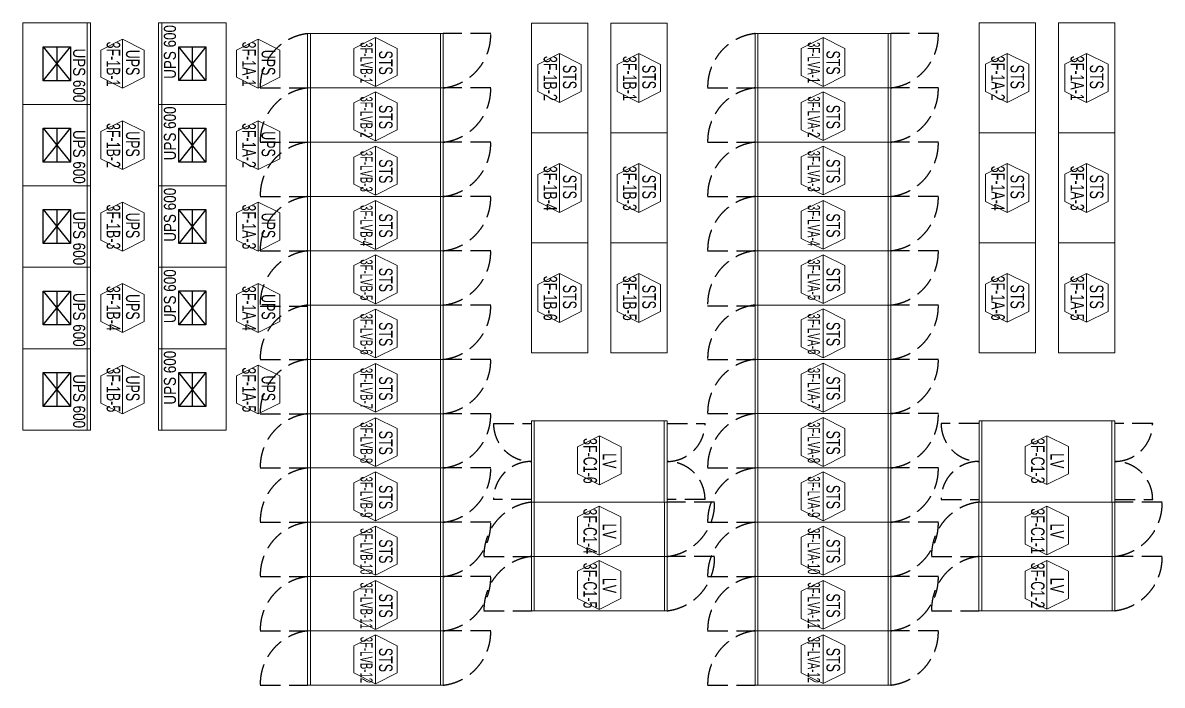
# Model space of a CAD drawing. Header units: millimetres. Extents: x 0 to 504600, y -356400 to 891000.
# Drawn here: x 117404 to 134205, y 469867 to 479627 of the extents above; entities that cross this region are included whole.
import ezdxf
from ezdxf.enums import TextEntityAlignment as Align

# ---------------------------------------------------------------- set-up
doc = ezdxf.new("R2010")
doc.units = ezdxf.units.MM
doc.header["$LTSCALE"] = 150
doc.linetypes.add('LH2', pattern=[2.85, 2, -0.85])
doc.layers.add('-----31 Base Plan Equipment', color=5, linetype='Continuous', lineweight=0)
doc.layers.add('NOPLOT', color=191, linetype='Continuous', plot=False)
doc.styles.add('ELEC', font='')
doc.styles.get('ELEC').set_extended_font_data('Dotum')

# ---------------------------------------------------------------- blocks, each defined once
blk = doc.blocks.new('UPS 600kV')
blk.add_line((800, 850), (-402, 850))
blk.add_lwpolyline([(798, -100), (-402, -100), (-402, 900), (798, 900)], close=True)
at = {"layer": 'NOPLOT'}
for p, q in [((-52, 199), (448, 601)), ((448, 199), (-52, 601)), ((-52, 400), (448, 400))]:
    blk.add_line(p, q, dxfattribs=at)
blk.add_lwpolyline([(448, 601), (448, 199), (-52, 199), (-52, 601)], close=True, dxfattribs=at)
at = {"layer": 'NOPLOT', "style": 'ELEC', "width": 0.85}
blk.add_text('UPS 600', height=178.2, dxfattribs=at).set_placement((-26, 731), align=Align.MIDDLE_LEFT)
blk = doc.blocks.new('STS-R')
blk.add_lwpolyline([(886994, -128588), (888614, -128588), (888614, -129418), (886994, -129418), (886994, -128588)])

msp = doc.modelspace()

# ---------------------------------------------------------------- linework, layer by layer
at = {"layer": '-----31 Base Plan Equipment'}
for p, q in [((121646, 478667, 0), (121646, 479467, 0)), ((123564, 478667, 0), (123564, 479467, 0)), ((128244, 478668, 0), (128244, 479468, 0)), ((130164, 478668, 0), (130164, 479468, 0)), ((121646, 477867, 0), (121646, 478667, 0)), ((123564, 477867, 0), (123564, 478667, 0)), ((128244, 477868, 0), (128244, 478668, 0)), ((130164, 477868, 0), (130164, 478668, 0)), ((121646, 477067, 0), (121646, 477867, 0)), ((123564, 477067, 0), (123564, 477867, 0)), ((128244, 477068, 0), (128244, 477868, 0)), ((130164, 477068, 0), (130164, 477868, 0)), ((121646, 476267, 0), (121646, 477067, 0)), ((123564, 476267, 0), (123564, 477067, 0)), ((128244, 476268, 0), (128244, 477068, 0)), ((130164, 476268, 0), (130164, 477068, 0)), ((121646, 475467, 0), (121646, 476267, 0)), ((123564, 475467, 0), (123564, 476267, 0)), ((128244, 475468, 0), (128244, 476268, 0)), ((130164, 475468, 0), (130164, 476268, 0)), ((121646, 474667, 0), (121646, 475467, 0)), ((123564, 474667, 0), (123564, 475467, 0)), ((128244, 474668, 0), (128244, 475468, 0)), ((130164, 474668, 0), (130164, 475468, 0)), ((121646, 473867, 0), (121646, 474667, 0)), ((123564, 473867, 0), (123564, 474667, 0)), ((128244, 473868, 0), (128244, 474668, 0)), ((130164, 473868, 0), (130164, 474668, 0)), ((121646, 473067, 0), (121646, 473867, 0)), ((123564, 473067, 0), (123564, 473867, 0)), ((128244, 473068, 0), (128244, 473868, 0)), ((130164, 473068, 0), (130164, 473868, 0)), ((124944, 473763, 0), (124944, 472563, 0)), ((126862, 473763, 0), (126862, 472563, 0)), ((131544, 473764, 0), (131544, 472564, 0)), ((133462, 473764, 0), (133462, 472564, 0)), ((121646, 472267, 0), (121646, 473067, 0)), ((123564, 472267, 0), (123564, 473067, 0)), ((128244, 472268, 0), (128244, 473068, 0)), ((130164, 472268, 0), (130164, 473068, 0)), ((124945, 471763, 0), (124945, 472563, 0)), ((126865, 471763, 0), (126865, 472563, 0)), ((131545, 471764, 0), (131545, 472564, 0)), ((133465, 471764, 0), (133465, 472564, 0)), ((121646, 471467, 0), (121646, 472267, 0)), ((123564, 471467, 0), (123564, 472267, 0)), ((128244, 471468, 0), (128244, 472268, 0)), ((130164, 471468, 0), (130164, 472268, 0)), ((124945, 470963, 0), (124945, 471763, 0)), ((126865, 470963, 0), (126865, 471763, 0)), ((131545, 470964, 0), (131545, 471764, 0)), ((133465, 470964, 0), (133465, 471764, 0)), ((121646, 470667, 0), (121646, 471467, 0)), ((123564, 470667, 0), (123564, 471467, 0)), ((128244, 470668, 0), (128244, 471468, 0)), ((130164, 470668, 0), (130164, 471468, 0)), ((121646, 469867, 0), (121646, 470667, 0)), ((123564, 469867, 0), (123564, 470667, 0)), ((128244, 469868, 0), (128244, 470668, 0)), ((130164, 469868, 0), (130164, 470668, 0))]:
    msp.add_line(p, q, dxfattribs=at)
at = {"layer": '-----31 Base Plan Equipment', "elevation": 0}
for points in [[(118874, 479384), (118874, 478664), (118554, 478824), (118554, 479225), (118874, 479384), (119194, 479225), (119194, 478824), (118874, 478664)], [(120874, 479384), (120874, 478664), (120554, 478824), (120554, 479225), (120874, 479384), (121194, 479225), (121194, 478824), (120874, 478664)], [(122605, 478688), (122605, 479408), (122925, 479249), (122925, 478848), (122605, 478688), (122285, 478848), (122285, 479249), (122605, 479408)], [(129203, 478690), (129203, 479410), (129523, 479250), (129523, 478850), (129203, 478690), (128883, 478850), (128883, 479250), (129203, 479410)], [(125317, 479173), (125317, 478453), (124997, 478612), (124997, 479013), (125317, 479173), (125637, 479013), (125637, 478612), (125317, 478453)], [(126487, 479173), (126487, 478453), (126167, 478612), (126167, 479013), (126487, 479173), (126807, 479013), (126807, 478612), (126487, 478453)], [(131917, 479174), (131917, 478454), (131597, 478614), (131597, 479015), (131917, 479174), (132237, 479015), (132237, 478614), (131917, 478454)], [(133087, 479174), (133087, 478454), (132767, 478614), (132767, 479015), (133087, 479174), (133407, 479015), (133407, 478614), (133087, 478454)], [(122605, 477888), (122605, 478608), (122925, 478449), (122925, 478048), (122605, 477888), (122285, 478048), (122285, 478449), (122605, 478608)], [(129203, 477890), (129203, 478610), (129523, 478450), (129523, 478050), (129203, 477890), (128883, 478050), (128883, 478450), (129203, 478610)], [(118874, 478184), (118874, 477464), (118554, 477624), (118554, 478025), (118874, 478184), (119194, 478025), (119194, 477624), (118874, 477464)], [(120874, 478184), (120874, 477464), (120554, 477624), (120554, 478025), (120874, 478184), (121194, 478025), (121194, 477624), (120874, 477464)], [(122605, 477088), (122605, 477808), (122925, 477649), (122925, 477248), (122605, 477088), (122285, 477248), (122285, 477649), (122605, 477808)], [(129203, 477090), (129203, 477810), (129523, 477650), (129523, 477250), (129203, 477090), (128883, 477250), (128883, 477650), (129203, 477810)], [(125317, 477553), (125317, 476833), (124997, 476992), (124997, 477393), (125317, 477553), (125637, 477393), (125637, 476992), (125317, 476833)], [(126487, 477553), (126487, 476833), (126167, 476992), (126167, 477393), (126487, 477553), (126807, 477393), (126807, 476992), (126487, 476833)], [(131917, 477554), (131917, 476834), (131597, 476994), (131597, 477395), (131917, 477554), (132237, 477395), (132237, 476994), (131917, 476834)], [(133087, 477554), (133087, 476834), (132767, 476994), (132767, 477395), (133087, 477554), (133407, 477395), (133407, 476994), (133087, 476834)], [(118874, 476984), (118874, 476264), (118554, 476424), (118554, 476825), (118874, 476984), (119194, 476825), (119194, 476424), (118874, 476264)], [(120874, 476984), (120874, 476264), (120554, 476424), (120554, 476825), (120874, 476984), (121194, 476825), (121194, 476424), (120874, 476264)], [(122605, 476288), (122605, 477008), (122925, 476849), (122925, 476448), (122605, 476288), (122285, 476448), (122285, 476849), (122605, 477008)], [(129203, 476290), (129203, 477010), (129523, 476850), (129523, 476450), (129203, 476290), (128883, 476450), (128883, 476850), (129203, 477010)], [(122605, 475488), (122605, 476208), (122925, 476049), (122925, 475648), (122605, 475488), (122285, 475648), (122285, 476049), (122605, 476208)], [(129203, 475490), (129203, 476210), (129523, 476050), (129523, 475650), (129203, 475490), (128883, 475650), (128883, 476050), (129203, 476210)], [(125317, 475933), (125317, 475213), (124997, 475372), (124997, 475773), (125317, 475933), (125637, 475773), (125637, 475372), (125317, 475213)], [(126487, 475933), (126487, 475213), (126167, 475372), (126167, 475773), (126487, 475933), (126807, 475773), (126807, 475372), (126487, 475213)], [(131917, 475934), (131917, 475214), (131597, 475374), (131597, 475775), (131917, 475934), (132237, 475775), (132237, 475374), (131917, 475214)], [(133087, 475934), (133087, 475214), (132767, 475374), (132767, 475775), (133087, 475934), (133407, 475775), (133407, 475374), (133087, 475214)], [(118874, 475784), (118874, 475064), (118554, 475224), (118554, 475625), (118874, 475784), (119194, 475625), (119194, 475224), (118874, 475064)], [(120874, 475784), (120874, 475064), (120554, 475224), (120554, 475625), (120874, 475784), (121194, 475625), (121194, 475224), (120874, 475064)], [(122605, 474688), (122605, 475408), (122925, 475249), (122925, 474848), (122605, 474688), (122285, 474848), (122285, 475249), (122605, 475408)], [(129203, 474690), (129203, 475410), (129523, 475250), (129523, 474850), (129203, 474690), (128883, 474850), (128883, 475250), (129203, 475410)], [(118874, 474584), (118874, 473864), (118554, 474024), (118554, 474425), (118874, 474584), (119194, 474425), (119194, 474024), (118874, 473864)], [(120874, 474584), (120874, 473864), (120554, 474024), (120554, 474425), (120874, 474584), (121194, 474425), (121194, 474024), (120874, 473864)], [(122605, 473888), (122605, 474608), (122925, 474449), (122925, 474048), (122605, 473888), (122285, 474048), (122285, 474449), (122605, 474608)], [(129203, 473890), (129203, 474610), (129523, 474450), (129523, 474050), (129203, 473890), (128883, 474050), (128883, 474450), (129203, 474610)], [(122605, 473088), (122605, 473808), (122925, 473649), (122925, 473248), (122605, 473088), (122285, 473248), (122285, 473649), (122605, 473808)], [(129203, 473090), (129203, 473810), (129523, 473650), (129523, 473250), (129203, 473090), (128883, 473250), (128883, 473650), (129203, 473810)], [(125905, 472821), (125905, 473541), (126225, 473381), (126225, 472980), (125905, 472821), (125585, 472980), (125585, 473381), (125905, 473541)], [(132505, 472822), (132505, 473542), (132825, 473383), (132825, 472982), (132505, 472822), (132185, 472982), (132185, 473383), (132505, 473542)], [(122605, 472288), (122605, 473008), (122925, 472849), (122925, 472448), (122605, 472288), (122285, 472448), (122285, 472849), (122605, 473008)], [(129203, 472290), (129203, 473010), (129523, 472850), (129523, 472450), (129203, 472290), (128883, 472450), (128883, 472850), (129203, 473010)], [(125904, 471784), (125904, 472504), (126224, 472345), (126224, 471944), (125904, 471784), (125584, 471944), (125584, 472345), (125904, 472504)], [(132504, 471786), (132504, 472506), (132824, 472346), (132824, 471946), (132504, 471786), (132184, 471946), (132184, 472346), (132504, 472506)], [(122605, 471488), (122605, 472208), (122925, 472049), (122925, 471648), (122605, 471488), (122285, 471648), (122285, 472049), (122605, 472208)], [(129203, 471490), (129203, 472210), (129523, 472050), (129523, 471650), (129203, 471490), (128883, 471650), (128883, 472050), (129203, 472210)], [(125904, 470984), (125904, 471704), (126224, 471545), (126224, 471144), (125904, 470984), (125584, 471144), (125584, 471545), (125904, 471704)], [(132504, 470986), (132504, 471706), (132824, 471546), (132824, 471146), (132504, 470986), (132184, 471146), (132184, 471546), (132504, 471706)], [(122605, 470688), (122605, 471408), (122925, 471249), (122925, 470848), (122605, 470688), (122285, 470848), (122285, 471249), (122605, 471408)], [(129203, 470690), (129203, 471410), (129523, 471250), (129523, 470850), (129203, 470690), (128883, 470850), (128883, 471250), (129203, 471410)], [(122605, 469888), (122605, 470608), (122925, 470449), (122925, 470048), (122605, 469888), (122285, 470048), (122285, 470449), (122605, 470608)], [(129203, 469890), (129203, 470610), (129523, 470450), (129523, 470050), (129203, 469890), (128883, 470050), (128883, 470450), (129203, 470610)]]:
    msp.add_lwpolyline(points, dxfattribs=at)
for points in [[(123604, 478667), (123604, 479467), (121604, 479467), (121604, 478667)], [(130204, 478668), (130204, 479468), (128202, 479468), (128202, 478668)], [(123604, 477867), (123604, 478667), (121604, 478667), (121604, 477867)], [(130204, 477868), (130204, 478668), (128202, 478668), (128202, 477868)], [(123604, 477067), (123604, 477867), (121604, 477867), (121604, 477067)], [(130204, 477068), (130204, 477868), (128202, 477868), (128202, 477068)], [(123604, 476267), (123604, 477067), (121604, 477067), (121604, 476267)], [(130204, 476268), (130204, 477068), (128202, 477068), (128202, 476268)], [(123604, 475467), (123604, 476267), (121604, 476267), (121604, 475467)], [(130204, 475468), (130204, 476268), (128202, 476268), (128202, 475468)], [(123604, 474667), (123604, 475467), (121604, 475467), (121604, 474667)], [(130204, 474668), (130204, 475468), (128202, 475468), (128202, 474668)], [(123604, 473867), (123604, 474667), (121604, 474667), (121604, 473867)], [(130204, 473868), (130204, 474668), (128202, 474668), (128202, 473868)], [(123604, 473067), (123604, 473867), (121604, 473867), (121604, 473067)], [(130204, 473068), (130204, 473868), (128202, 473868), (128202, 473068)], [(124904, 473763), (124904, 472563), (126904, 472563), (126904, 473763)], [(131504, 473764), (131504, 472564), (133504, 472564), (133504, 473764)], [(123604, 472267), (123604, 473067), (121604, 473067), (121604, 472267)], [(130204, 472268), (130204, 473068), (128202, 473068), (128202, 472268)], [(126905, 471763), (126905, 472563), (124903, 472563), (124903, 471763)], [(133505, 471764), (133505, 472564), (131503, 472564), (131503, 471764)], [(123604, 471467), (123604, 472267), (121604, 472267), (121604, 471467)], [(130204, 471468), (130204, 472268), (128202, 472268), (128202, 471468)], [(126905, 470963), (126905, 471763), (124903, 471763), (124903, 470963)], [(133505, 470964), (133505, 471764), (131503, 471764), (131503, 470964)], [(123604, 470667), (123604, 471467), (121604, 471467), (121604, 470667)], [(130204, 470668), (130204, 471468), (128202, 471468), (128202, 470668)], [(123604, 469867), (123604, 470667), (121604, 470667), (121604, 469867)], [(130204, 469868), (130204, 470668), (128202, 470668), (128202, 469868)]]:
    msp.add_lwpolyline(points, close=True, dxfattribs=at)
at = {"color": 8, "linetype": 'LH2', "elevation": 0}
for points in [[(121604, 479467, 0.385743), (120904, 478667), (121604, 478667)], [(123604, 478667, 0.385743), (124304, 479467), (123604, 479467)], [(128202, 479468, 0.385743), (127502, 478668), (128202, 478668)], [(130204, 478668, 0.385743), (130904, 479468), (130204, 479468)], [(121604, 478667, 0.385743), (120904, 477867), (121604, 477867)], [(123604, 477867, 0.385743), (124304, 478667), (123604, 478667)], [(128202, 478668, 0.385743), (127502, 477868), (128202, 477868)], [(130204, 477868, 0.385743), (130904, 478668), (130204, 478668)], [(121604, 477867, 0.385743), (120904, 477067), (121604, 477067)], [(123604, 477067, 0.385743), (124304, 477867), (123604, 477867)], [(128202, 477868, 0.385743), (127502, 477068), (128202, 477068)], [(130204, 477068, 0.385743), (130904, 477868), (130204, 477868)], [(121604, 477067, 0.385743), (120904, 476267), (121604, 476267)], [(123604, 476267, 0.385743), (124304, 477067), (123604, 477067)], [(128202, 477068, 0.385743), (127502, 476268), (128202, 476268)], [(130204, 476268, 0.385743), (130904, 477068), (130204, 477068)], [(121604, 476267, 0.385743), (120904, 475467)], [(123604, 475467, 0.385743), (124304, 476267), (123604, 476267)], [(128202, 476268, 0.385743), (127502, 475468)], [(130204, 475468, 0.385743), (130904, 476268), (130204, 476268)], [(121604, 475467, 0.385743), (120904, 474667), (121604, 474667)], [(123604, 474667, 0.385743), (124304, 475467), (123604, 475467)], [(128202, 475468, 0.385743), (127502, 474668), (128202, 474668)], [(130204, 474668, 0.385743), (130904, 475468), (130204, 475468)], [(121604, 474667, 0.385743), (120904, 473867), (121604, 473867)], [(123604, 473867, 0.385743), (124304, 474667), (123604, 474667)], [(128202, 474668, 0.385743), (127502, 473868), (128202, 473868)], [(130204, 473868, 0.385743), (130904, 474668), (130204, 474668)], [(121604, 473867, 0.385743), (120904, 473067), (121604, 473067)], [(123604, 473067, 0.385743), (124304, 473867), (123604, 473867)], [(128202, 473868, 0.385743), (127502, 473068), (128202, 473068)], [(130204, 473068, 0.385743), (130904, 473868), (130204, 473868)], [(124904, 472603), (124344, 472603, -0.414214), (124904, 473163, -0.414214), (124344, 473723), (124344, 473723), (124904, 473723)], [(126904, 473723), (127464, 473723, -0.414214), (126904, 473163, -0.414214), (127464, 472603), (126904, 472603)], [(131504, 473724), (130944, 473724), (130944, 473724, 0.414214), (131504, 473164, 0.414214), (130944, 472604), (131504, 472604)], [(133504, 472604), (134064, 472604, 0.414214), (133504, 473164, 0.414214), (134064, 473724), (133504, 473724)], [(121604, 473067, 0.385743), (120904, 472267), (121604, 472267)], [(123604, 472267, 0.385743), (124304, 473067), (123604, 473067)], [(128202, 473068, 0.385743), (127502, 472268), (128202, 472268)], [(130204, 472268, 0.385743), (130904, 473068), (130204, 473068)], [(124903, 472563, 0.385743), (124203, 471763), (124903, 471763)], [(126905, 471763, 0.385743), (127605, 472563), (126905, 472563)], [(131503, 472564, 0.385743), (130803, 471764), (131503, 471764)], [(133505, 471764, 0.385743), (134205, 472564), (133505, 472564)], [(121604, 472267, 0.385743), (120904, 471467), (121604, 471467)], [(123604, 471467, 0.385743), (124304, 472267), (123604, 472267)], [(128202, 472268, 0.385743), (127502, 471468), (128202, 471468)], [(130204, 471468, 0.385743), (130904, 472268), (130204, 472268)], [(124903, 471763, 0.385743), (124203, 470963), (124903, 470963)], [(126905, 470963, 0.385743), (127605, 471763), (126905, 471763)], [(131503, 471764, 0.385743), (130803, 470964), (131503, 470964)], [(133505, 470964, 0.385743), (134205, 471764), (133505, 471764)], [(121604, 471467, 0.385743), (120904, 470667), (121604, 470667)], [(123604, 470667, 0.385743), (124304, 471467), (123604, 471467)], [(128202, 471468, 0.385743), (127502, 470668), (128202, 470668)], [(130204, 470668, 0.385743), (130904, 471468), (130204, 471468)], [(121604, 470667, 0.385743), (120904, 469867), (121604, 469867)], [(123604, 469867, 0.385743), (124304, 470667), (123604, 470667)], [(128202, 470668, 0.385743), (127502, 469868), (128202, 469868)], [(130204, 469868, 0.385743), (130904, 470668), (130204, 470668)]]:
    msp.add_lwpolyline(points, format="xyb", dxfattribs=at)
for points in [[(120904, 475453), (121604, 475453)], [(127502, 475454), (128202, 475454)]]:
    msp.add_lwpolyline(points, dxfattribs=at)

# ---------------------------------------------------------------- block references
at = {"layer": '-----31 Base Plan Equipment'}
for name, p, rotation in [('UPS 600kV', (117504, 479222, 0), 270), ('UPS 600kV', (120304, 478827, 0), 89.99999999999999), ('STS-R', (-3684, -408991, 0), 90.00000000000001), ('STS-R', (-2514, -408991, 0), 90.00000000000001), ('STS-R', (2916, -408989, 0), 90.00000000000001), ('STS-R', (4086, -408989, 0), 90.00000000000001), ('UPS 600kV', (117504, 478022, 0), 270), ('UPS 600kV', (120304, 477627, 0), 89.99999999999999), ('STS-R', (-3684, -410611, 0), 90.00000000000001), ('STS-R', (-2514, -410611, 0), 90.00000000000001), ('STS-R', (2916, -410609, 0), 90.00000000000001), ('STS-R', (4086, -410609, 0), 90.00000000000001), ('UPS 600kV', (117504, 476822, 0), 270), ('UPS 600kV', (120304, 476427, 0), 89.99999999999999), ('STS-R', (-3684, -412231, 0), 90.00000000000001), ('STS-R', (-2514, -412231, 0), 90.00000000000001), ('STS-R', (2916, -412229, 0), 90.00000000000001), ('STS-R', (4086, -412229, 0), 90.00000000000001), ('UPS 600kV', (117504, 475622, 0), 270), ('UPS 600kV', (120304, 475227, 0), 89.99999999999999), ('UPS 600kV', (117504, 474422, 0), 270), ('UPS 600kV', (120304, 474027, 0), 89.99999999999999)]:
    msp.add_blockref(name, p, dxfattribs=dict(at, rotation=rotation))

# ---------------------------------------------------------------- texts
at = {"layer": '-----31 Base Plan Equipment', "style": 'ELEC'}
for s, height, width, p in [('3F-1B-1', 200, 0.7, (118740, 479019, 0)), ('3F-1A-1', 200, 0.7, (120740, 479019, 0)), ('3F-LVB-1', 180, 0.6, (122471, 479039, 0)), ('3F-LVA-1', 180, 0.6, (129069, 479041, 0)), ('UPS', 200, 0.7, (119025, 479041, 0)), ('UPS', 200, 0.7, (121025, 479041, 0)), ('STS', 200, 0.7, (122756, 479039, 0)), ('STS', 200, 0.7, (129354, 479041, 0)), ('3F-1B-2', 200, 0.7, (125183, 478808, 0)), ('3F-1B-1', 200, 0.7, (126353, 478808, 0)), ('3F-1A-2', 200, 0.7, (131783, 478809, 0)), ('STS', 200, 0.7, (132068, 478831, 0)), ('3F-1A-1', 200, 0.7, (132953, 478809, 0)), ('STS', 200, 0.7, (133238, 478831, 0)), ('STS', 200, 0.7, (125468, 478829, 0)), ('STS', 200, 0.7, (126638, 478829, 0)), ('3F-LVB-2', 180, 0.6, (122471, 478239, 0)), ('3F-LVA-2', 180, 0.6, (129069, 478241, 0)), ('STS', 200, 0.7, (122756, 478239, 0)), ('STS', 200, 0.7, (129354, 478241, 0)), ('3F-1B-2', 200, 0.7, (118740, 477819, 0)), ('UPS', 200, 0.7, (119025, 477841, 0)), ('3F-1A-2', 200, 0.7, (120740, 477819, 0)), ('UPS', 200, 0.7, (121025, 477841, 0)), ('3F-LVB-3', 180, 0.6, (122471, 477439, 0)), ('3F-LVA-3', 180, 0.6, (129069, 477441, 0)), ('STS', 200, 0.7, (122756, 477439, 0)), ('3F-1B-4', 200, 0.7, (125183, 477188, 0)), ('3F-1B-3', 200, 0.7, (126353, 477188, 0)), ('STS', 200, 0.7, (129354, 477441, 0)), ('3F-1A-4', 200, 0.7, (131783, 477189, 0)), ('3F-1A-3', 200, 0.7, (132953, 477189, 0)), ('STS', 200, 0.7, (125468, 477209, 0)), ('STS', 200, 0.7, (126638, 477209, 0)), ('STS', 200, 0.7, (132068, 477211, 0)), ('STS', 200, 0.7, (133238, 477211, 0)), ('3F-1B-3', 200, 0.7, (118740, 476619, 0)), ('3F-1A-3', 200, 0.7, (120740, 476619, 0)), ('3F-LVB-4', 180, 0.6, (122471, 476639, 0)), ('3F-LVA-4', 180, 0.6, (129069, 476641, 0)), ('UPS', 200, 0.7, (119025, 476641, 0)), ('UPS', 200, 0.7, (121025, 476641, 0)), ('STS', 200, 0.7, (122756, 476639, 0)), ('STS', 200, 0.7, (129354, 476641, 0)), ('3F-LVB-5', 180, 0.6, (122471, 475839, 0)), ('STS', 200, 0.7, (122756, 475839, 0)), ('3F-LVA-5', 180, 0.6, (129069, 475841, 0)), ('STS', 200, 0.7, (129354, 475841, 0)), ('3F-1B-6', 200, 0.7, (125183, 475568, 0)), ('3F-1B-5', 200, 0.7, (126353, 475568, 0)), ('3F-1A-6', 200, 0.7, (131783, 475569, 0)), ('3F-1A-5', 200, 0.7, (132953, 475569, 0)), ('3F-1B-4', 200, 0.7, (118740, 475419, 0)), ('3F-1A-4', 200, 0.7, (120740, 475419, 0)), ('STS', 200, 0.7, (125468, 475589, 0)), ('STS', 200, 0.7, (126638, 475589, 0)), ('STS', 200, 0.7, (132068, 475591, 0)), ('STS', 200, 0.7, (133238, 475591, 0)), ('UPS', 200, 0.7, (119025, 475441, 0)), ('UPS', 200, 0.7, (121025, 475441, 0)), ('3F-LVB-6', 180, 0.6, (122471, 475039, 0)), ('3F-LVA-6', 180, 0.6, (129069, 475041, 0)), ('STS', 200, 0.7, (122756, 475039, 0)), ('STS', 200, 0.7, (129354, 475041, 0)), ('3F-1B-5', 200, 0.7, (118740, 474219, 0)), ('3F-1A-5', 200, 0.7, (120740, 474219, 0)), ('3F-LVB-7', 180, 0.6, (122471, 474239, 0)), ('3F-LVA-7', 180, 0.6, (129069, 474241, 0)), ('UPS', 200, 0.7, (119025, 474241, 0)), ('UPS', 200, 0.7, (121025, 474241, 0)), ('STS', 200, 0.7, (122756, 474239, 0)), ('STS', 200, 0.7, (129354, 474241, 0)), ('3F-LVB-8', 180, 0.6, (122471, 473439, 0)), ('3F-LVA-8', 180, 0.6, (129069, 473441, 0)), ('STS', 200, 0.7, (122756, 473439, 0)), ('3F-C1-6', 200, 0.7, (125771, 473172, 0)), ('STS', 200, 0.7, (129354, 473441, 0)), ('3F-C1-3', 200, 0.7, (132371, 473173, 0)), ('LV', 200, 0.7, (126056, 473172, 0)), ('LV', 200, 0.7, (132656, 473173, 0)), ('3F-LVB-9', 180, 0.6, (122471, 472639, 0)), ('STS', 200, 0.7, (122756, 472639, 0)), ('3F-LVA-9', 180, 0.6, (129069, 472641, 0)), ('STS', 200, 0.7, (129354, 472641, 0)), ('3F-C1-4', 200, 0.7, (125770, 472135, 0)), ('3F-C1-1', 200, 0.7, (132370, 472137, 0)), ('3F-LVB-10', 180, 0.6, (122471, 471839, 0)), ('LV', 200, 0.7, (126055, 472135, 0)), ('3F-LVA-10', 180, 0.6, (129069, 471841, 0)), ('LV', 200, 0.7, (132655, 472137, 0)), ('STS', 200, 0.7, (122756, 471839, 0)), ('STS', 200, 0.7, (129354, 471841, 0)), ('3F-C1-5', 200, 0.7, (125770, 471335, 0)), ('3F-C1-2', 200, 0.7, (132370, 471337, 0)), ('3F-LVB-11', 180, 0.6, (122471, 471039, 0)), ('LV', 200, 0.7, (126055, 471335, 0)), ('3F-LVA-11', 180, 0.6, (129069, 471041, 0)), ('LV', 200, 0.7, (132655, 471337, 0)), ('STS', 200, 0.7, (122756, 471039, 0)), ('STS', 200, 0.7, (129354, 471041, 0)), ('3F-LVB-12', 180, 0.6, (122471, 470239, 0)), ('3F-LVA-12', 180, 0.6, (129069, 470241, 0)), ('STS', 200, 0.7, (122756, 470239, 0)), ('STS', 200, 0.7, (129354, 470241, 0))]:
    msp.add_text(s, height=height, rotation=270, dxfattribs=dict(at, width=width)).set_placement(p, align=Align.MIDDLE_CENTER)

doc.saveas('drawing.dxf')
